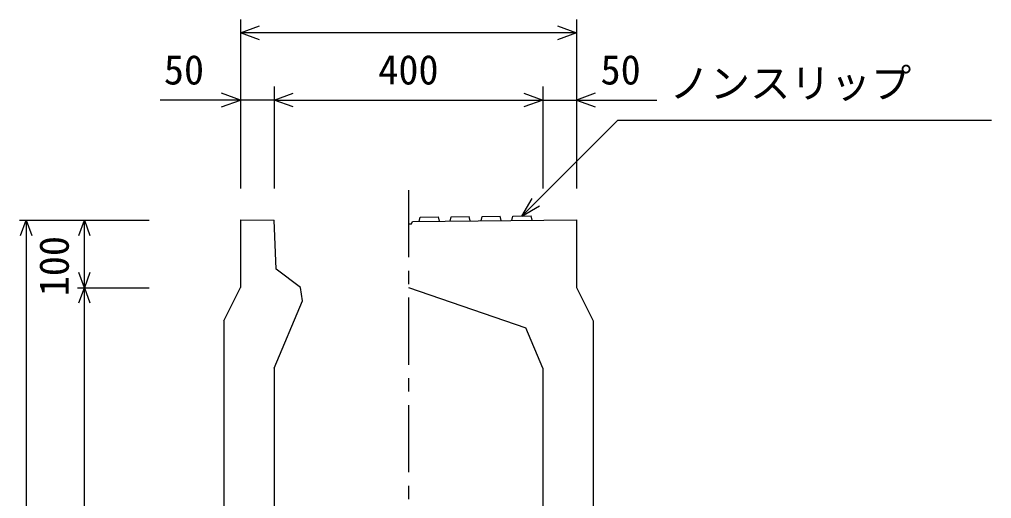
# Model space of a CAD drawing. Units: millimetres, scale not verified. Extents: x -16800 to 16800, y -5940 to 5940.
# Drawn here: x 11271 to 12718, y 3160 to 3873 of the extents above; entities that cross this region are included whole.
import ezdxf
from ezdxf.enums import TextEntityAlignment as Align

# ---------------------------------------------------------------- set-up
doc = ezdxf.new("R2010")
doc.units = ezdxf.units.MM
doc.header["$LTSCALE"] = 20
doc.linetypes.add('CHAIN1', pattern=[8, 5, -1, 1, -1])
for name, color, linetype, lineweight in [('0-0_DIM', 7, 'Continuous', 25), ('0-2_HATCH', 6, 'Continuous', 25), ('0-5_OUTLINE', 3, 'Continuous', 25)]:
    doc.layers.add(name, color=color, linetype=linetype, lineweight=lineweight)
doc.styles.add('ＭＳ ゴシック', font='')
doc.styles.get('ＭＳ ゴシック').set_extended_font_data('MS Gothic')

msp = doc.modelspace()

# ---------------------------------------------------------------- linework, layer by layer
at = {"layer": '0-0_DIM'}
for p, q in [((11600, 3872.68), (11600, 3620.93)), ((12100, 3872.68), (12100, 3620.93)), ((12100, 3852.68), (11600, 3852.68)), ((11650, 3772.68), (11650, 3620.93)), ((12050, 3772.68), (12050, 3620.93)), ((11600, 3752.68), (11480.34, 3752.68)), ((11650, 3752.68), (11600, 3752.68)), ((11650, 3752.68), (12050, 3752.68)), ((12050, 3752.68), (12100, 3752.68)), ((12100, 3752.68), (12219.66, 3752.68)), ((12018.95, 3580.16), (12161.16, 3722.37)), ((12718.05, 3722.37), (12161.16, 3722.37)), ((12018.95, 3580.16), (12033.95, 3606.14)), ((12018.95, 3580.16), (12044.93, 3595.16)), ((11270.8, 3573.97), (11464.13, 3573.97)), ((11280.8, 3573.97), (11280.8, 2623.97)), ((11367.46, 3473.47), (11367.46, 3573.97)), ((11357.46, 3473.47), (11464.13, 3473.47)), ((11367.46, 2673.97), (11367.46, 3473.47))]:
    msp.add_line(p, q, dxfattribs=at)
at = {"layer": '0-0_DIM', "linetype": 'CHAIN1'}
msp.add_line((11850, 3618.77), (11850, 2323.97), dxfattribs=at)
at = {"layer": '0-0_DIM'}
for points in [[(11628.23, 3842.41), (11600.04, 3852.68), (11628.23, 3862.94)], [(12071.85, 3862.94), (12100.04, 3852.68), (12071.85, 3842.41)], [(11571.81, 3742.41), (11600, 3752.68), (11571.81, 3762.94)], [(11678.19, 3742.41), (11650, 3752.68), (11678.19, 3762.94)], [(12021.88, 3762.94), (12050.08, 3752.68), (12021.88, 3742.41)], [(12128.12, 3762.94), (12099.92, 3752.68), (12128.12, 3742.41)], [(11272.59, 3551.41), (11280.8, 3573.97), (11289.01, 3551.41)], [(11359.26, 3551.41), (11367.46, 3573.97), (11375.67, 3551.41)], [(11375.67, 3496.02), (11367.46, 3473.47), (11359.26, 3496.02)], [(11359.26, 3450.91), (11367.46, 3473.47), (11375.67, 3450.91)]]:
    msp.add_lwpolyline(points, dxfattribs=at)
at = {"layer": '0-2_HATCH'}
for p, q in [((11866, 3572.13), (11867.45, 3578.64)), ((11867.45, 3578.64), (11894.45, 3578.91)), ((11896, 3572.43), (11894.45, 3578.91)), ((11912, 3572.59), (11913.45, 3579.1)), ((11913.45, 3579.1), (11940.45, 3579.37)), ((11942, 3572.89), (11940.45, 3579.37)), ((11958, 3573.05), (11959.45, 3579.56)), ((11959.45, 3579.56), (11986.45, 3579.83)), ((11988, 3573.35), (11986.45, 3579.83)), ((12004, 3573.51), (12005.45, 3580.02)), ((12005.45, 3580.02), (12032.45, 3580.29)), ((12034, 3573.81), (12032.45, 3580.29))]:
    msp.add_line(p, q, dxfattribs=at)
at = {"layer": '0-5_OUTLINE'}
for p, q in [((11600, 3574.47), (11650.02, 3573.97)), ((11600, 3574.47), (11600, 3473.97)), ((11653.02, 3501.09), (11650.02, 3573.97)), ((11856, 3572.03), (12100, 3574.47)), ((11689.02, 3473.97), (11653.02, 3501.09)), ((11575, 3423.97), (11600, 3473.97)), ((11692.02, 3453.97), (11689.02, 3473.97)), ((11850, 3473.97), (12024.79, 3413.97)), ((11650, 3353.97), (11692.02, 3453.97)), ((11575, 3423.97), (11575, 2623.97)), ((12125, 3423.97), (12125, 2623.97)), ((12050, 3353.97), (12024.79, 3413.97)), ((11650, 3353.97), (11650, 2623.97)), ((12050, 3353.97), (12050, 2623.97))]:
    msp.add_line(p, q, dxfattribs=at)
for points in [[(11850, 3568.77), (11854.5, 3568.77), (11856, 3572.03)], [(12100, 3574.47), (12100, 3473.97), (12125, 3423.97)]]:
    msp.add_lwpolyline(points, dxfattribs=at)

# ---------------------------------------------------------------- texts
at = {"layer": '0-0_DIM', "style": 'ＭＳ ゴシック'}
for s, p in [('50', (11485.81, 3762.67)), ('400', (11805, 3762.68)), ('50', (12135.91, 3762.67)), ('ノンスリップ', (12238.47, 3742.55))]:
    msp.add_text(s, height=43.99, dxfattribs=at).set_placement(p, align=Align.BOTTOM_LEFT)
msp.add_text('100', height=43.99, rotation=90, dxfattribs=at).set_placement((11357.46, 3460.66), align=Align.BOTTOM_LEFT)

doc.saveas('drawing.dxf')
